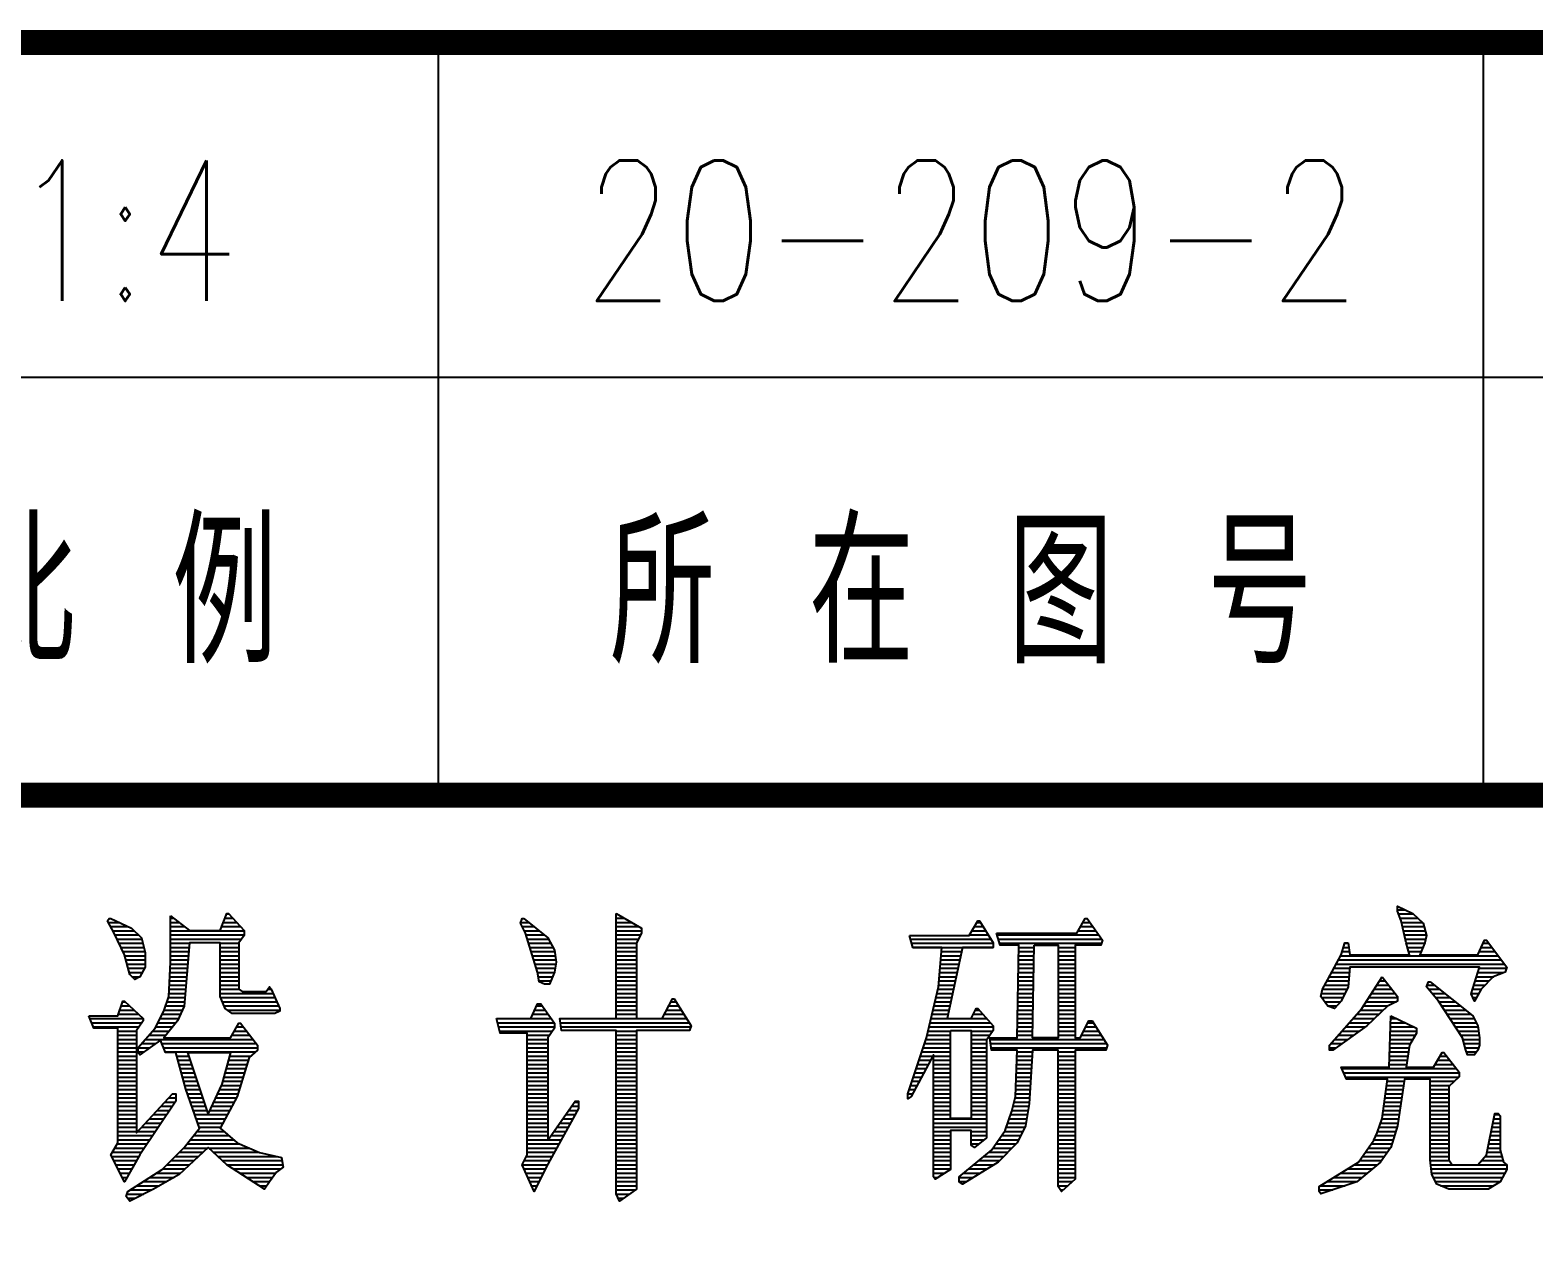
# Model space of a CAD drawing. Extents: x 2423 to 4272, y 1058 to 1658.
# Drawn here: x 4206.82 to 4242.81, y 1118.04 to 1147.27 of the extents above; entities that cross this region are included whole.
import ezdxf
from ezdxf.enums import TextEntityAlignment as Align

# ---------------------------------------------------------------- set-up
doc = ezdxf.new("R2010")
doc.units = 0
doc.header["$LTSCALE"] = 9
doc.header["$MEASUREMENT"] = 0
doc.layers.get('0').update_dxf_attribs({"linetype": 'CONTINUOUS'})
doc.layers.add('1', color=2, linetype='CONTINUOUS')
doc.layers.add('2', color=1, linetype='CONTINUOUS')
doc.styles.add('HZ', font='txt', dxfattribs={"width": 0.75, "bigfont": 'hztxt'})

# ---------------------------------------------------------------- blocks, each defined once
blk = doc.blocks.new('*X2')
at = {"color": 0}
for p, q in [((42056.3, -970), (42063.1, -970)), ((42186.6, -970), (42205.1, -970)), ((42190.6, -960), (42196.1, -960)), ((43122, -960), (43124, -960)), ((43122, -970), (43141.5, -970)), ((44992.2, -950), (45010.3, -950)), ((44994.6, -960), (45030.1, -960)), ((44998.1, -970), (45040.6, -970)), ((41907.2, -980), (41933.2, -980)), ((41912.8, -990), (41954.2, -990)), ((41918.4, -1000), (41968.8, -1000)), ((42056.3, -980), (42075.9, -980)), ((42056.3, -990), (42088.7, -990)), ((42056.3, -1000), (42231.9, -1000)), ((42178.6, -990), (42223.1, -990)), ((42182.6, -980), (42214.1, -980)), ((42894.1, -980), (42913.1, -980)), ((42897.5, -990), (42925.4, -990)), ((42902.7, -1000), (42937.6, -1000)), ((43122, -980), (43159, -980)), ((43122, -990), (43176.5, -990)), ((43122, -1000), (43183.3, -1000)), ((43973.9, -1000), (44006.5, -1000)), ((43979.8, -990), (44000.3, -990)), ((43985.6, -980), (43994, -980)), ((44227.8, -1000), (44269.7, -1000)), ((44233.6, -990), (44262.7, -990)), ((44239.4, -980), (44255.7, -980)), ((45001.2, -980), (45051.1, -980)), ((45003.5, -990), (45055.6, -990)), ((45005.9, -1000), (45058.4, -1000)), ((41923.6, -1010), (41979.3, -1010)), ((41928.3, -1020), (41987.5, -1020)), ((41932.9, -1030), (41989.9, -1030)), ((41937.6, -1040), (41992.2, -1040)), ((42056.3, -1010), (42231.9, -1010)), ((42056.3, -1020), (42225.8, -1020)), ((42056.3, -1030), (42101.1, -1030)), ((42056.3, -1040), (42100.3, -1040)), ((42174.7, -1030), (42219.6, -1030)), ((42174.7, -1040), (42219.6, -1040)), ((42907, -1010), (42949.9, -1010)), ((42910, -1020), (42960.3, -1020)), ((42913.1, -1030), (42965.9, -1030)), ((42916.2, -1040), (42971.5, -1040)), ((43122, -1010), (43180.9, -1010)), ((43122, -1020), (43175.7, -1020)), ((43122, -1030), (43171, -1030)), ((43122, -1040), (43171, -1040)), ((43826.8, -1020), (44018.9, -1020)), ((43829.6, -1030), (44024.5, -1030)), ((43832.4, -1040), (44024.5, -1040)), ((43968.1, -1010), (44012.7, -1010)), ((44033.9, -1010), (44276.7, -1010)), ((44036.7, -1020), (44283.7, -1020)), ((44039.5, -1030), (44283.4, -1030)), ((44085.6, -1040), (44122.4, -1040)), ((44179.6, -1040), (44220.5, -1040)), ((44862.5, -1040), (44875.3, -1040)), ((44865.3, -1030), (44873.9, -1030)), ((45008.2, -1010), (45061.2, -1010)), ((45010.5, -1020), (45059.6, -1020)), ((45012.9, -1030), (45057.1, -1030)), ((45015.7, -1040), (45052.9, -1040)), ((45192.5, -1040), (45217.5, -1040)), ((45197.2, -1030), (45209.8, -1030)), ((41942.3, -1050), (41994.5, -1050)), ((41946.6, -1060), (41995, -1060)), ((41949.2, -1070), (41995, -1070)), ((42056.3, -1050), (42099.5, -1050)), ((42056.3, -1060), (42098.7, -1060)), ((42056.3, -1070), (42097.9, -1070)), ((42174.7, -1050), (42219.6, -1050)), ((42174.7, -1060), (42219.6, -1060)), ((42174.7, -1070), (42219.6, -1070)), ((42919.2, -1050), (42975.5, -1050)), ((42922.3, -1060), (42976.9, -1060)), ((42925.4, -1070), (42978.3, -1070)), ((43122, -1050), (43171, -1050)), ((43122, -1060), (43171, -1060)), ((43122, -1070), (43171, -1070)), ((43899.4, -1070), (43944.6, -1070)), ((43900.3, -1060), (43946.7, -1060)), ((43901.1, -1050), (43948.9, -1050)), ((44085.1, -1070), (44121.8, -1070)), ((44085.2, -1060), (44122, -1060)), ((44085.4, -1050), (44122.2, -1050)), ((44179.6, -1050), (44220.5, -1050)), ((44179.6, -1060), (44220.5, -1060)), ((44179.6, -1070), (44220.5, -1070)), ((44850.8, -1070), (45240.4, -1070)), ((44856.4, -1060), (45232.8, -1060)), ((44859.7, -1050), (44876.7, -1050)), ((45018.5, -1050), (45048.7, -1050)), ((45187.9, -1050), (45225.1, -1050)), ((41951.8, -1080), (41995, -1080)), ((41954.4, -1090), (41993.6, -1090)), ((41957.1, -1100), (41988.3, -1100)), ((41963.8, -1110), (41983.1, -1110)), ((42054.6, -1110), (42094.7, -1110)), ((42055.1, -1100), (42095.5, -1100)), ((42055.6, -1090), (42096.3, -1090)), ((42056.1, -1080), (42097.1, -1080)), ((42174.7, -1080), (42219.6, -1080)), ((42174.7, -1090), (42219.6, -1090)), ((42174.7, -1100), (42219.6, -1100)), ((42174.7, -1110), (42219.6, -1110)), ((42928.4, -1080), (42978.3, -1080)), ((42931.5, -1090), (42976.6, -1090)), ((42934.4, -1100), (42974.6, -1100)), ((42936.2, -1110), (42970.4, -1110)), ((43122, -1080), (43171, -1080)), ((43122, -1090), (43171, -1090)), ((43122, -1100), (43171, -1100)), ((43122, -1110), (43171, -1110)), ((43895.9, -1110), (43935.9, -1110)), ((43896.8, -1100), (43938, -1100)), ((43897.6, -1090), (43940.2, -1090)), ((43898.5, -1080), (43942.4, -1080)), ((44084.3, -1110), (44121.1, -1110)), ((44084.5, -1100), (44121.3, -1100)), ((44084.7, -1090), (44121.4, -1090)), ((44084.9, -1080), (44121.6, -1080)), ((44179.6, -1080), (44220.5, -1080)), ((44179.6, -1090), (44220.5, -1090)), ((44179.6, -1100), (44220.5, -1100)), ((44179.6, -1110), (44220.5, -1110)), ((44828.4, -1110), (44875.9, -1110)), ((44834, -1100), (44876.8, -1100)), ((44839.6, -1090), (44877.6, -1090)), ((44845.2, -1080), (45248, -1080)), ((45181, -1110), (45222.2, -1110)), ((45184.1, -1100), (45246.7, -1100)), ((45187.3, -1090), (45252.6, -1090)), ((42052.6, -1150), (42091.4, -1150)), ((42053.1, -1140), (42092.2, -1140)), ((42053.6, -1130), (42093, -1130)), ((42054.1, -1120), (42093.8, -1120)), ((42174.7, -1120), (42219.6, -1120)), ((42174.7, -1130), (42219.6, -1130)), ((42174.7, -1140), (42220, -1140)), ((42174.7, -1150), (42301.7, -1150)), ((42288.8, -1140), (42297.3, -1140)), ((42937.9, -1120), (42966.2, -1120)), ((43122, -1120), (43171, -1120)), ((43122, -1130), (43171, -1130)), ((43122, -1140), (43171, -1140)), ((43122, -1150), (43171, -1150)), ((43890, -1150), (43927.2, -1150)), ((43892.4, -1140), (43929.3, -1140)), ((43894.1, -1130), (43931.5, -1130)), ((43895, -1120), (43933.7, -1120)), ((44083.6, -1150), (44120.3, -1150)), ((44083.8, -1140), (44120.5, -1140)), ((44083.9, -1130), (44120.7, -1130)), ((44084.1, -1120), (44120.9, -1120)), ((44179.6, -1120), (44220.5, -1120)), ((44179.6, -1130), (44220.5, -1130)), ((44179.6, -1140), (44220.5, -1140)), ((44179.6, -1150), (44220.5, -1150)), ((44810.1, -1150), (44866.3, -1150)), ((44812.5, -1140), (44870.9, -1140)), ((44817.6, -1130), (44874.1, -1130)), ((44822.9, -1120), (44875, -1120)), ((44930, -1150), (44986.5, -1150)), ((44936.4, -1140), (44978.7, -1140)), ((44942.9, -1130), (44970.8, -1130)), ((44949.3, -1120), (44962.9, -1120)), ((45063, -1130), (45079.5, -1130)), ((45066.6, -1140), (45092, -1140)), ((45074.8, -1150), (45104.5, -1150)), ((45168.2, -1150), (45186.5, -1150)), ((45171.4, -1140), (45192.1, -1140)), ((45174.6, -1130), (45201.8, -1130)), ((45177.8, -1120), (45211.6, -1120)), ((41938.1, -1180), (41958.3, -1180)), ((41941.6, -1170), (41947.3, -1170)), ((42044.2, -1180), (42089, -1180)), ((42047.7, -1170), (42089.8, -1170)), ((42051.2, -1160), (42090.6, -1160)), ((42175.9, -1160), (42306.1, -1160)), ((42180.1, -1170), (42310.5, -1170)), ((42184.3, -1180), (42314.8, -1180)), ((42931.7, -1180), (42946.1, -1180)), ((43122, -1160), (43171, -1160)), ((43122, -1170), (43171, -1170)), ((43122, -1180), (43171, -1180)), ((43247.9, -1180), (43271.7, -1180)), ((43253.1, -1170), (43265.3, -1170)), ((43883, -1180), (43920.7, -1180)), ((43885.4, -1170), (43922.8, -1170)), ((43887.7, -1160), (43925, -1160)), ((44083, -1180), (44119.8, -1180)), ((44083.2, -1170), (44120, -1170)), ((44083.4, -1160), (44120.1, -1160)), ((44179.6, -1160), (44220.5, -1160)), ((44179.6, -1170), (44220.5, -1170)), ((44179.6, -1180), (44220.5, -1180)), ((44810.4, -1160), (44861.6, -1160)), ((44817.4, -1170), (44856.4, -1170)), ((44824.4, -1180), (44847.1, -1180)), ((44910.6, -1180), (44968.8, -1180)), ((44917, -1170), (44989.8, -1170)), ((44923.5, -1160), (44992.2, -1160)), ((45083, -1160), (45117, -1160)), ((45090.9, -1170), (45129.5, -1170)), ((45097.5, -1180), (45142, -1180)), ((45171.8, -1160), (45180.9, -1160)), ((41862.9, -1210), (41991, -1210)), ((41867.1, -1220), (41987.8, -1220)), ((41931.1, -1200), (41980.3, -1200)), ((41934.6, -1190), (41969.3, -1190)), ((42026.1, -1220), (42069.1, -1220)), ((42031.1, -1210), (42075.2, -1210)), ((42036.1, -1200), (42079.9, -1200)), ((42040.7, -1190), (42084.5, -1190)), ((42192, -1190), (42317.6, -1190)), ((42836.3, -1210), (42967.1, -1210)), ((42838.6, -1220), (42974.1, -1220)), ((42922.4, -1200), (42960.1, -1200)), ((42927.1, -1190), (42953.1, -1190)), ((42987.3, -1210), (43290.8, -1210)), ((42988.7, -1220), (43297.1, -1220)), ((43122, -1190), (43171, -1190)), ((43122, -1200), (43171, -1200)), ((43237.4, -1200), (43284.4, -1200)), ((43242.6, -1190), (43278, -1190)), ((43873.7, -1220), (44018, -1220)), ((43876, -1210), (44009, -1210)), ((43878.4, -1200), (43916.3, -1200)), ((43880.7, -1190), (43918.5, -1190)), ((43976.5, -1200), (44000, -1200)), ((43981.7, -1190), (43991, -1190)), ((44082.3, -1220), (44119, -1220)), ((44082.5, -1210), (44119.2, -1210)), ((44082.7, -1200), (44119.4, -1200)), ((44082.8, -1190), (44119.6, -1190)), ((44179.6, -1190), (44220.5, -1190)), ((44179.6, -1200), (44220.5, -1200)), ((44179.6, -1210), (44220.5, -1210)), ((44179.6, -1220), (44220.5, -1220)), ((44250.9, -1220), (44264.1, -1220)), ((44876.6, -1220), (44926.3, -1220)), ((44885.5, -1210), (44936.8, -1210)), ((44894.4, -1200), (44947.3, -1200)), ((44903.2, -1190), (44957.8, -1190)), ((44975.3, -1220), (45009.7, -1220)), ((44975.7, -1210), (44988.7, -1210)), ((45104, -1190), (45154.5, -1190)), ((45110.5, -1200), (45167, -1200)), ((45117.1, -1210), (45175.1, -1210)), ((45123.6, -1220), (45180.3, -1220)), ((41871.3, -1230), (41980.8, -1230)), ((41929.7, -1240), (41974.6, -1240)), ((41929.7, -1250), (41974.6, -1250)), ((42004.7, -1250), (42045.1, -1250)), ((42013.5, -1240), (42053.1, -1240)), ((42021.1, -1230), (42061.1, -1230)), ((42202.9, -1250), (42246, -1250)), ((42208.8, -1240), (42238.2, -1240)), ((42214.6, -1230), (42230.4, -1230)), ((42840.9, -1230), (42975, -1230)), ((42843.3, -1240), (42970.2, -1240)), ((42909.7, -1250), (42963.2, -1250)), ((42990.1, -1230), (43300.7, -1230)), ((43122, -1240), (43171, -1240)), ((43122, -1250), (43171, -1250)), ((43866.7, -1250), (43922.4, -1250)), ((43869, -1240), (43922.4, -1240)), ((43871.4, -1230), (44024.5, -1230)), ((43971.4, -1240), (44023.7, -1240)), ((43971.4, -1250), (44016.7, -1250)), ((44081.7, -1250), (44118.5, -1250)), ((44081.9, -1240), (44118.7, -1240)), ((44082.1, -1230), (44118.9, -1230)), ((44179.6, -1230), (44220.5, -1230)), ((44179.6, -1240), (44220.5, -1240)), ((44179.6, -1250), (44220.5, -1250)), ((44235.9, -1250), (44283, -1250)), ((44240.9, -1240), (44276.7, -1240)), ((44245.9, -1230), (44270.4, -1230)), ((44850, -1250), (44886.8, -1250)), ((44858.9, -1240), (44900.8, -1240)), ((44867.8, -1230), (44914.8, -1230)), ((44974.3, -1250), (45034.2, -1250)), ((44974.7, -1240), (45037.1, -1240)), ((44975, -1230), (45030.7, -1230)), ((45130.1, -1230), (45184.5, -1230)), ((45136.7, -1240), (45185.9, -1240)), ((45143.2, -1250), (45187.3, -1250)), ((41929.7, -1260), (41974.6, -1260)), ((41929.7, -1270), (41974.6, -1270)), ((41929.7, -1280), (41974.6, -1280)), ((41929.7, -1290), (41974.6, -1290)), ((41978.7, -1280), (42006.9, -1280)), ((41978.7, -1290), (41992.9, -1290)), ((41987.2, -1270), (42020.9, -1270)), ((41996, -1260), (42253.7, -1260)), ((42035.1, -1270), (42261.5, -1270)), ((42039.3, -1280), (42264.5, -1280)), ((42043.5, -1290), (42259.3, -1290)), ((42909.7, -1260), (42958.7, -1260)), ((42909.7, -1270), (42958.7, -1270)), ((42909.7, -1280), (42958.7, -1280)), ((42909.7, -1290), (42958.7, -1290)), ((43122, -1260), (43171, -1260)), ((43122, -1270), (43171, -1270)), ((43122, -1280), (43171, -1280)), ((43122, -1290), (43171, -1290)), ((43853.9, -1290), (43922.4, -1290)), ((43857.3, -1280), (43922.4, -1280)), ((43860.6, -1270), (43922.4, -1270)), ((43864, -1260), (43922.4, -1260)), ((43971.4, -1260), (44009.7, -1260)), ((43971.4, -1270), (44008.1, -1270)), ((43971.4, -1280), (44008.1, -1280)), ((43971.4, -1290), (44008.1, -1290)), ((44016.8, -1260), (44289.3, -1260)), ((44018.2, -1270), (44295.6, -1270)), ((44019.6, -1280), (44295.9, -1280)), ((44081.5, -1290), (44118.1, -1290)), ((44179.6, -1290), (44220.5, -1290)), ((44828.9, -1280), (44844.8, -1280)), ((44832.3, -1270), (44858.8, -1270)), ((44841.2, -1260), (44872.8, -1260)), ((44973, -1290), (45018.3, -1290)), ((44973.3, -1280), (45019.8, -1280)), ((44973.7, -1270), (45023, -1270)), ((44974, -1260), (45028.6, -1260)), ((45148.4, -1260), (45188.2, -1260)), ((45151.2, -1270), (45188.2, -1270)), ((45154, -1280), (45186.1, -1280)), ((45157.1, -1290), (45181, -1290)), ((41929.7, -1300), (41974.6, -1300)), ((41929.7, -1310), (41974.6, -1310)), ((41929.7, -1320), (41974.6, -1320)), ((41929.7, -1330), (41974.6, -1330)), ((42071, -1300), (42100, -1300)), ((42073.8, -1310), (42103.4, -1310)), ((42076.6, -1320), (42106.7, -1320)), ((42079.4, -1330), (42110.1, -1330)), ((42188.8, -1330), (42235.9, -1330)), ((42191.5, -1320), (42238.9, -1320)), ((42194.2, -1310), (42242, -1310)), ((42196.9, -1300), (42247.7, -1300)), ((42909.7, -1300), (42958.7, -1300)), ((42909.7, -1310), (42958.7, -1310)), ((42909.7, -1320), (42958.7, -1320)), ((42909.7, -1330), (42958.7, -1330)), ((43122, -1300), (43171, -1300)), ((43122, -1310), (43171, -1310)), ((43122, -1320), (43171, -1320)), ((43122, -1330), (43171, -1330)), ((43840.6, -1330), (43864, -1330)), ((43843.9, -1320), (43869.3, -1320)), ((43847.3, -1310), (43874.7, -1310)), ((43850.6, -1300), (43880, -1300)), ((43881.5, -1300), (43922.4, -1300)), ((43881.5, -1310), (43922.4, -1310)), ((43881.5, -1320), (43922.4, -1320)), ((43881.5, -1330), (43922.4, -1330)), ((43971.4, -1300), (44008.1, -1300)), ((43971.4, -1310), (44008.1, -1310)), ((43971.4, -1320), (44008.1, -1320)), ((43971.4, -1330), (44008.1, -1330)), ((44080, -1330), (44115.5, -1330)), ((44080.4, -1320), (44116.2, -1320)), ((44080.7, -1310), (44116.8, -1310)), ((44081.1, -1300), (44117.5, -1300)), ((44179.6, -1300), (44220.5, -1300)), ((44179.6, -1310), (44220.5, -1310)), ((44179.6, -1320), (44220.5, -1320)), ((44179.6, -1330), (44220.5, -1330)), ((44859, -1330), (45132.9, -1330)), ((44972, -1320), (45013.6, -1320)), ((44972.3, -1310), (45015.2, -1310)), ((44972.7, -1300), (45016.7, -1300)), ((45081.7, -1320), (45125, -1320)), ((45087.5, -1310), (45117.1, -1310)), ((45093.3, -1300), (45109.2, -1300)), ((41929.7, -1340), (41974.6, -1340)), ((41929.7, -1350), (41974.6, -1350)), ((41929.7, -1360), (41974.6, -1360)), ((42082.2, -1340), (42113.5, -1340)), ((42085, -1350), (42116.8, -1350)), ((42087.8, -1360), (42120.2, -1360)), ((42180.7, -1360), (42226.7, -1360)), ((42183.4, -1350), (42229.7, -1350)), ((42186.1, -1340), (42232.8, -1340)), ((42909.7, -1340), (42958.7, -1340)), ((42909.7, -1350), (42958.7, -1350)), ((42909.7, -1360), (42958.7, -1360)), ((43122, -1340), (43171, -1340)), ((43122, -1350), (43171, -1350)), ((43122, -1360), (43171, -1360)), ((43830.5, -1360), (43847.9, -1360)), ((43833.9, -1350), (43853.3, -1350)), ((43837.2, -1340), (43858.6, -1340)), ((43881.5, -1340), (43922.4, -1340)), ((43881.5, -1350), (43922.4, -1350)), ((43881.5, -1360), (43922.4, -1360)), ((43971.4, -1340), (44008.1, -1340)), ((43971.4, -1350), (44008.1, -1350)), ((43971.4, -1360), (44008.1, -1360)), ((44078.9, -1360), (44113.6, -1360)), ((44079.2, -1350), (44114.3, -1350)), ((44079.6, -1340), (44114.9, -1340)), ((44179.6, -1340), (44220.5, -1340)), ((44179.6, -1350), (44220.5, -1350)), ((44179.6, -1360), (44220.5, -1360)), ((44863.2, -1340), (45139.2, -1340)), ((44867.4, -1350), (45138.9, -1350)), ((44967.1, -1360), (45007.9, -1360)), ((45069.8, -1360), (45128.4, -1360)), ((41929.7, -1370), (41974.6, -1370)), ((41929.7, -1380), (41974.6, -1380)), ((41929.7, -1390), (41974.6, -1390)), ((41929.7, -1400), (41974.6, -1400)), ((42051.7, -1400), (42068.5, -1400)), ((42090.6, -1370), (42123.5, -1370)), ((42093.4, -1380), (42126.9, -1380)), ((42096.9, -1390), (42130.3, -1390)), ((42100.4, -1400), (42133.6, -1400)), ((42163.5, -1400), (42213.6, -1400)), ((42168.2, -1390), (42217.5, -1390)), ((42172.8, -1380), (42220.6, -1380)), ((42177.5, -1370), (42223.6, -1370)), ((42909.7, -1370), (42958.7, -1370)), ((42909.7, -1380), (42958.7, -1380)), ((42909.7, -1390), (42958.7, -1390)), ((42909.7, -1400), (42958.7, -1400)), ((43122, -1370), (43171, -1370)), ((43122, -1380), (43171, -1380)), ((43122, -1390), (43171, -1390)), ((43122, -1400), (43171, -1400)), ((43820.3, -1400), (43823.4, -1400)), ((43820.5, -1390), (43831.9, -1390)), ((43823.8, -1380), (43837.2, -1380)), ((43827.2, -1370), (43842.6, -1370)), ((43881.5, -1370), (43922.4, -1370)), ((43881.5, -1380), (43922.4, -1380)), ((43881.5, -1390), (43922.4, -1390)), ((43881.5, -1400), (43922.4, -1400)), ((43971.4, -1370), (44008.1, -1370)), ((43971.4, -1380), (44008.1, -1380)), ((43971.4, -1390), (44008.1, -1390)), ((43971.4, -1400), (44008.1, -1400)), ((44076.7, -1400), (44111.1, -1400)), ((44077.8, -1390), (44111.7, -1390)), ((44078.1, -1380), (44112.4, -1380)), ((44078.5, -1370), (44113, -1370)), ((44179.6, -1370), (44220.5, -1370)), ((44179.6, -1380), (44220.5, -1380)), ((44179.6, -1390), (44220.5, -1390)), ((44179.6, -1400), (44220.5, -1400)), ((44961.9, -1400), (45002, -1400)), ((44963.2, -1390), (45003.5, -1390)), ((44964.5, -1380), (45004.9, -1380)), ((44965.8, -1370), (45006.4, -1370)), ((45069.8, -1370), (45117.9, -1370)), ((45069.8, -1380), (45114.7, -1380)), ((45069.8, -1390), (45114.7, -1390)), ((45069.8, -1400), (45114.7, -1400)), ((41929.7, -1410), (41974.6, -1410)), ((41929.7, -1420), (41974.6, -1420)), ((41929.7, -1430), (41974.6, -1430)), ((42024.1, -1430), (42053.9, -1430)), ((42033.3, -1420), (42060.5, -1420)), ((42042.5, -1410), (42067.2, -1410)), ((42103.9, -1410), (42137, -1410)), ((42107.4, -1420), (42140.3, -1420)), ((42110.9, -1430), (42143.7, -1430)), ((42149.5, -1430), (42197.4, -1430)), ((42154.2, -1420), (42202.8, -1420)), ((42158.8, -1410), (42208.2, -1410)), ((42909.7, -1410), (42958.7, -1410)), ((42909.7, -1420), (42958.7, -1420)), ((42909.7, -1430), (42958.7, -1430)), ((43008.7, -1430), (43029.7, -1430)), ((43015.7, -1420), (43032.2, -1420)), ((43022.7, -1410), (43032.2, -1410)), ((43122, -1410), (43171, -1410)), ((43122, -1420), (43171, -1420)), ((43122, -1430), (43171, -1430)), ((43881.5, -1410), (43922.4, -1410)), ((43881.5, -1420), (43922.4, -1420)), ((43881.5, -1430), (43922.4, -1430)), ((43971.4, -1410), (44008.1, -1410)), ((43971.4, -1420), (44008.1, -1420)), ((43971.4, -1430), (44008.1, -1430)), ((44069.7, -1430), (44107.7, -1430)), ((44072, -1420), (44109.3, -1420)), ((44074.4, -1410), (44110.5, -1410)), ((44179.6, -1410), (44220.5, -1410)), ((44179.6, -1420), (44220.5, -1420)), ((44179.6, -1430), (44220.5, -1430)), ((44957.9, -1430), (44997.6, -1430)), ((44959.2, -1420), (44999, -1420)), ((44960.6, -1410), (45000.5, -1410)), ((45069.8, -1410), (45114.7, -1410)), ((45069.8, -1420), (45114.7, -1420)), ((45069.8, -1430), (45114.7, -1430)), ((41929.7, -1440), (41974.6, -1440)), ((41929.7, -1450), (41974.6, -1450)), ((41929.7, -1460), (41974.6, -1460)), ((41929.7, -1470), (41974.6, -1470)), ((41987.4, -1470), (42027.1, -1470)), ((41996.6, -1460), (42033.8, -1460)), ((42005.7, -1450), (42040.5, -1450)), ((42014.9, -1440), (42047.2, -1440)), ((42114.4, -1440), (42192, -1440)), ((42117.9, -1450), (42186.7, -1450)), ((42121.4, -1460), (42181.3, -1460)), ((42124.9, -1470), (42175.9, -1470)), ((42909.7, -1440), (42958.7, -1440)), ((42909.7, -1450), (42958.7, -1450)), ((42909.7, -1460), (42958.7, -1460)), ((42909.7, -1470), (42958.7, -1470)), ((42980.7, -1470), (43007.6, -1470)), ((42987.7, -1460), (43013.1, -1460)), ((42994.7, -1450), (43018.7, -1450)), ((43001.7, -1440), (43024.2, -1440)), ((43122, -1440), (43171, -1440)), ((43122, -1450), (43171, -1450)), ((43122, -1460), (43171, -1460)), ((43122, -1470), (43171, -1470)), ((43881.5, -1440), (43922.4, -1440)), ((43881.5, -1450), (44008.1, -1450)), ((43881.5, -1460), (44008.1, -1460)), ((43881.5, -1470), (44008.1, -1470)), ((43971.4, -1440), (44008.1, -1440)), ((44055.9, -1470), (44100.2, -1470)), ((44059.4, -1460), (44103, -1460)), ((44062.9, -1450), (44104.6, -1450)), ((44066.4, -1440), (44106.1, -1440)), ((44179.6, -1440), (44220.5, -1440)), ((44179.6, -1450), (44220.5, -1450)), ((44179.6, -1460), (44220.5, -1460)), ((44179.6, -1470), (44220.5, -1470)), ((44948.1, -1470), (44991.1, -1470)), ((44951.6, -1460), (44993.1, -1460)), ((44955.1, -1450), (44994.6, -1450)), ((44956.6, -1440), (44996.1, -1440)), ((45069.8, -1440), (45114.7, -1440)), ((45069.8, -1450), (45114.7, -1450)), ((45069.8, -1460), (45114.7, -1460)), ((45069.8, -1470), (45114.7, -1470)), ((45218.2, -1470), (45237.2, -1470)), ((45220.3, -1460), (45237.2, -1460)), ((45222.3, -1450), (45237.2, -1450)), ((45224.4, -1440), (45235.1, -1440)), ((41928.1, -1510), (42000.4, -1510)), ((41929.7, -1480), (41974.6, -1480)), ((41929.7, -1490), (42013.8, -1490)), ((41929.7, -1500), (42007.1, -1500)), ((41978.2, -1480), (42020.5, -1480)), ((42095.9, -1510), (42221.9, -1510)), ((42103.8, -1500), (42207.1, -1500)), ((42111.7, -1490), (42195.5, -1490)), ((42119.6, -1480), (42183.8, -1480)), ((42909.7, -1480), (42958.7, -1480)), ((42909.7, -1490), (42958.7, -1490)), ((42909.7, -1500), (42958.7, -1500)), ((42909.7, -1510), (42985.4, -1510)), ((42959.7, -1500), (42990.9, -1500)), ((42966.7, -1490), (42996.5, -1490)), ((42973.7, -1480), (43002, -1480)), ((43122, -1480), (43171, -1480)), ((43122, -1490), (43171, -1490)), ((43122, -1500), (43171, -1500)), ((43122, -1510), (43171, -1510)), ((43881.5, -1480), (43922.4, -1480)), ((43881.5, -1490), (43922.4, -1490)), ((43881.5, -1500), (43922.4, -1500)), ((43881.5, -1510), (43922.4, -1510)), ((43971.4, -1480), (44008.1, -1480)), ((43971.4, -1490), (44008.1, -1490)), ((43971.4, -1500), (44002.7, -1500)), ((43971.4, -1510), (43990.4, -1510)), ((44030.7, -1510), (44078.9, -1510)), ((44037.7, -1500), (44085.2, -1500)), ((44044.7, -1490), (44090.2, -1490)), ((44051.7, -1480), (44095.2, -1480)), ((44179.6, -1480), (44220.5, -1480)), ((44179.6, -1490), (44220.5, -1490)), ((44179.6, -1500), (44220.5, -1500)), ((44179.6, -1510), (44220.5, -1510)), ((44929, -1510), (44978.6, -1510)), ((44935.7, -1500), (44981.7, -1500)), ((44940.3, -1490), (44984.9, -1490)), ((44944.6, -1480), (44988, -1480)), ((45069.8, -1480), (45114.7, -1480)), ((45069.8, -1490), (45114.7, -1490)), ((45069.8, -1500), (45114.7, -1500)), ((45069.8, -1510), (45114.7, -1510)), ((45210, -1510), (45237.2, -1510)), ((45212, -1500), (45237.2, -1500)), ((45214.1, -1490), (45237.2, -1490)), ((45216.1, -1480), (45237.2, -1480)), ((41915.2, -1540), (41980.7, -1540)), ((41916.9, -1530), (41987, -1530)), ((41922.5, -1520), (41993.7, -1520)), ((42067.6, -1540), (42123.3, -1540)), ((42077.7, -1530), (42134.1, -1530)), ((42087.8, -1520), (42144.9, -1520)), ((42147.4, -1520), (42244.6, -1520)), ((42158.4, -1530), (42267.4, -1530)), ((42169.4, -1540), (42311.6, -1540)), ((42907.8, -1540), (42968.8, -1540)), ((42909.7, -1520), (42979.9, -1520)), ((42909.7, -1530), (42974.3, -1530)), ((43122, -1520), (43171, -1520)), ((43122, -1530), (43171, -1530)), ((43122, -1540), (43171, -1540)), ((43881.5, -1520), (43922.4, -1520)), ((43881.5, -1530), (43922.4, -1530)), ((43881.5, -1540), (43922.4, -1540)), ((44001.9, -1540), (44050.1, -1540)), ((44014, -1530), (44059.7, -1530)), ((44023.7, -1520), (44069.3, -1520)), ((44179.6, -1520), (44220.5, -1520)), ((44179.6, -1530), (44220.5, -1530)), ((44179.6, -1540), (44220.5, -1540)), ((44908, -1540), (44961.1, -1540)), ((44915, -1530), (44968.1, -1530)), ((44922, -1520), (44975.1, -1520)), ((45069.8, -1520), (45114.7, -1520)), ((45069.8, -1530), (45114.7, -1530)), ((45069.8, -1540), (45114.7, -1540)), ((45201.4, -1540), (45241.5, -1540)), ((45205.8, -1530), (45238.7, -1530)), ((45207.9, -1520), (45237.2, -1520)), ((41920.3, -1550), (41975, -1550)), ((41925.4, -1560), (41969.3, -1560)), ((41930.5, -1570), (41963.5, -1570)), ((41935.6, -1580), (41957.8, -1580)), ((42022.5, -1580), (42080, -1580)), ((42037.3, -1570), (42090.8, -1570)), ((42047.4, -1560), (42101.6, -1560)), ((42057.5, -1550), (42112.5, -1550)), ((42180.4, -1550), (42323.1, -1550)), ((42191.5, -1560), (42324.8, -1560)), ((42206.9, -1570), (42319.5, -1570)), ((42222.3, -1580), (42307.5, -1580)), ((42897.6, -1560), (42957.7, -1560)), ((42902, -1570), (42952.4, -1570)), ((42902.6, -1550), (42963.2, -1550)), ((42906.5, -1580), (42947.5, -1580)), ((43122, -1550), (43171, -1550)), ((43122, -1560), (43171, -1560)), ((43122, -1570), (43171, -1570)), ((43122, -1580), (43171, -1580)), ((43881.5, -1550), (43922.4, -1550)), ((43881.5, -1560), (43922.4, -1560)), ((43881.5, -1570), (43922.4, -1570)), ((43881.5, -1580), (43908.8, -1580)), ((43953.5, -1580), (43994, -1580)), ((43965.6, -1570), (44010.4, -1570)), ((43977.7, -1560), (44026.7, -1560)), ((43989.8, -1550), (44040.4, -1550)), ((44179.6, -1550), (44220.5, -1550)), ((44179.6, -1560), (44220.5, -1560)), ((44179.6, -1570), (44220.5, -1570)), ((44179.6, -1580), (44220.5, -1580)), ((44856.2, -1580), (44919.4, -1580)), ((44872.3, -1570), (44931.6, -1570)), ((44888.4, -1560), (44943.9, -1560)), ((44901, -1550), (44954.1, -1550)), ((45070, -1550), (45116.1, -1550)), ((45071.2, -1560), (45253.5, -1560)), ((45072.3, -1570), (45253.5, -1570)), ((45073.5, -1580), (45248.7, -1580)), ((45192.6, -1550), (45244.3, -1550)), ((41940.7, -1590), (41952.1, -1590)), ((41945.8, -1600), (41946.3, -1600)), ((41975.8, -1610), (42029.5, -1610)), ((41991.3, -1600), (42047, -1600)), ((42006.9, -1590), (42064.5, -1590)), ((42237.7, -1590), (42300.5, -1590)), ((42253.1, -1600), (42293.5, -1600)), ((42268.5, -1610), (42286.5, -1610)), ((42910.9, -1590), (42942.6, -1590)), ((42915.4, -1600), (42937.7, -1600)), ((42919.9, -1610), (42932.8, -1610)), ((43122, -1590), (43171, -1590)), ((43122, -1600), (43171, -1600)), ((43122, -1610), (43171, -1610)), ((43882.3, -1590), (43893, -1590)), ((43942.8, -1590), (43977.7, -1590)), ((43942.8, -1600), (43961.4, -1600)), ((44179.6, -1590), (44220.5, -1590)), ((44179.6, -1600), (44214.5, -1600)), ((44179.6, -1610), (44203.3, -1610)), ((44807.9, -1610), (44866.4, -1610)), ((44824, -1600), (44894.9, -1600)), ((44840.1, -1590), (44907.1, -1590)), ((45077.5, -1590), (45243.1, -1590)), ((45082.8, -1600), (45237.5, -1600)), ((45095, -1610), (45221.8, -1610)), ((41952.1, -1630), (41992, -1630)), ((41953.2, -1640), (41972.4, -1640)), ((41960.2, -1620), (42011.6, -1620)), ((42924.3, -1620), (42927.9, -1620)), ((43122, -1620), (43168.3, -1620)), ((43122.2, -1630), (43154.3, -1630)), ((43126.8, -1640), (43140.3, -1640)), ((44185.1, -1620), (44192.1, -1620)), ((44804.4, -1620), (44837, -1620))]:
    blk.add_line(p, q, dxfattribs=at)

msp = doc.modelspace()

# ---------------------------------------------------------------- linework, layer by layer
at = {"layer": '1'}
for p, q in [((4216.601, 1128.972), (4216.601, 1146.972)), ((4241.601, 1128.972), (4241.601, 1146.972)), ((4086.601, 1138.972), (4266.601, 1138.972))]:
    msp.add_line(p, q, dxfattribs=at)
at = {"layer": '1', "color": 2}
for points in [[(4238.363, 1125.439), (4238.404, 1125.148), (4238.404, 1125.148), (4239.833, 1125.148), (4239.833, 1125.148), (4239.751, 1125.439), (4239.751, 1125.439), (4239.629, 1125.964), (4239.629, 1125.964), (4239.547, 1126.198), (4239.547, 1126.198), (4239.547, 1126.314), (4239.547, 1126.314), (4239.914, 1126.139), (4239.914, 1126.139), (4240.159, 1125.906), (4240.159, 1125.906), (4240.241, 1125.614), (4240.241, 1125.614), (4240.2, 1125.439), (4240.2, 1125.439), (4240.078, 1125.148), (4240.078, 1125.148), (4241.466, 1125.148), (4241.466, 1125.148), (4241.629, 1125.498), (4241.629, 1125.498), (4241.67, 1125.498), (4241.67, 1125.498), (4242.16, 1124.856), (4242.16, 1124.856), (4242.119, 1124.739), (4242.119, 1124.739), (4241.834, 1124.623), (4241.834, 1124.623), (4241.548, 1124.331), (4241.548, 1124.331), (4241.384, 1124.039), (4241.384, 1124.039), (4241.303, 1124.214), (4241.303, 1124.214), (4241.507, 1124.856), (4241.507, 1124.856), (4238.404, 1124.856), (4238.404, 1124.856), (4238.363, 1124.389), (4238.363, 1124.389), (4238.199, 1124.039), (4238.199, 1124.039), (4238.036, 1123.864), (4238.036, 1123.864), (4237.873, 1123.923), (4237.873, 1123.923), (4237.709, 1124.156), (4237.709, 1124.156), (4237.75, 1124.331), (4237.75, 1124.331), (4237.873, 1124.564), (4237.873, 1124.564), (4238.199, 1125.148), (4238.199, 1125.148), (4238.281, 1125.439), (4238.281, 1125.439), (4238.322, 1125.439), (4238.322, 1125.439), (4238.363, 1125.439)], [(4208.759, 1126.023), (4209.249, 1125.789), (4209.249, 1125.789), (4209.494, 1125.556), (4209.494, 1125.556), (4209.575, 1125.206), (4209.575, 1125.206), (4209.575, 1124.856), (4209.575, 1124.856), (4209.453, 1124.623), (4209.453, 1124.623), (4209.33, 1124.564), (4209.33, 1124.564), (4209.208, 1124.681), (4209.208, 1124.681), (4209.085, 1125.148), (4209.085, 1125.148), (4208.84, 1125.673), (4208.84, 1125.673), (4208.677, 1125.964), (4208.677, 1125.964), (4208.718, 1126.023), (4208.718, 1126.023), (4208.759, 1126.023)], [(4210.188, 1126.081), (4210.637, 1125.731), (4210.637, 1125.731), (4211.372, 1125.731), (4211.372, 1125.731), (4211.535, 1126.139), (4211.535, 1126.139), (4211.576, 1126.139), (4211.576, 1126.139), (4211.944, 1125.731), (4211.944, 1125.731), (4211.944, 1125.614), (4211.944, 1125.614), (4211.821, 1125.439), (4211.821, 1125.439), (4211.821, 1124.389), (4211.821, 1124.389), (4211.821, 1124.331), (4211.821, 1124.331), (4211.903, 1124.273), (4211.903, 1124.273), (4212.474, 1124.273), (4212.474, 1124.273), (4212.556, 1124.389), (4212.556, 1124.389), (4212.597, 1124.331), (4212.597, 1124.331), (4212.801, 1123.864), (4212.801, 1123.864), (4212.801, 1123.806), (4212.801, 1123.806), (4212.679, 1123.748), (4212.679, 1123.748), (4211.658, 1123.748), (4211.658, 1123.748), (4211.494, 1123.864), (4211.494, 1123.864), (4211.372, 1124.156), (4211.372, 1124.156), (4211.372, 1125.439), (4211.372, 1125.439), (4210.637, 1125.439), (4210.637, 1125.439), (4210.514, 1123.923), (4210.514, 1123.923), (4210.351, 1123.573), (4210.351, 1123.573), (4210.024, 1123.164), (4210.024, 1123.164), (4211.617, 1123.164), (4211.617, 1123.164), (4211.821, 1123.514), (4211.821, 1123.514), (4211.862, 1123.514), (4211.862, 1123.514), (4212.27, 1122.989), (4212.27, 1122.989), (4212.27, 1122.873), (4212.27, 1122.873), (4212.066, 1122.698), (4212.066, 1122.698), (4211.78, 1121.764), (4211.78, 1121.764), (4211.372, 1121.006), (4211.372, 1121.006), (4211.78, 1120.656), (4211.78, 1120.656), (4212.311, 1120.423), (4212.311, 1120.423), (4212.842, 1120.306), (4212.842, 1120.306), (4212.883, 1120.073), (4212.883, 1120.073), (4212.719, 1119.956), (4212.719, 1119.956), (4212.556, 1119.723), (4212.556, 1119.723), (4212.434, 1119.548), (4212.434, 1119.548), (4211.535, 1120.131), (4211.535, 1120.131), (4211.086, 1120.539), (4211.086, 1120.539), (4210.392, 1119.898), (4210.392, 1119.898), (4209.779, 1119.548), (4209.779, 1119.548), (4209.208, 1119.256), (4209.208, 1119.256), (4209.126, 1119.373), (4209.126, 1119.373), (4209.167, 1119.489), (4209.167, 1119.489), (4209.984, 1120.014), (4209.984, 1120.014), (4210.514, 1120.539), (4210.514, 1120.539), (4210.882, 1121.006), (4210.882, 1121.006), (4210.555, 1121.939), (4210.555, 1121.939), (4210.31, 1122.814), (4210.31, 1122.814), (4210.065, 1122.814), (4210.065, 1122.814), (4209.943, 1123.106), (4209.943, 1123.106), (4209.453, 1122.756), (4209.453, 1122.756), (4209.412, 1122.814), (4209.412, 1122.814), (4209.412, 1122.931), (4209.412, 1122.931), (4209.82, 1123.398), (4209.82, 1123.398), (4210.024, 1123.806), (4210.024, 1123.806), (4210.147, 1124.156), (4210.147, 1124.156), (4210.188, 1124.973), (4210.188, 1124.973), (4210.188, 1126.081)], [(4218.64, 1126.023), (4219.212, 1125.556), (4219.212, 1125.556), (4219.375, 1125.264), (4219.375, 1125.264), (4219.416, 1124.973), (4219.416, 1124.973), (4219.375, 1124.739), (4219.375, 1124.739), (4219.253, 1124.448), (4219.253, 1124.448), (4219.13, 1124.448), (4219.13, 1124.448), (4219.008, 1124.506), (4219.008, 1124.506), (4218.967, 1124.739), (4218.967, 1124.739), (4218.681, 1125.673), (4218.681, 1125.673), (4218.559, 1125.906), (4218.559, 1125.906), (4218.599, 1126.023), (4218.599, 1126.023), (4218.64, 1126.023)], [(4220.845, 1126.139), (4221.458, 1125.789), (4221.458, 1125.789), (4221.458, 1125.673), (4221.458, 1125.673), (4221.335, 1125.439), (4221.335, 1125.439), (4221.335, 1123.631), (4221.335, 1123.631), (4221.948, 1123.631), (4221.948, 1123.631), (4222.193, 1124.098), (4222.193, 1124.098), (4222.234, 1124.098), (4222.234, 1124.098), (4222.642, 1123.456), (4222.642, 1123.456), (4222.601, 1123.339), (4222.601, 1123.339), (4221.335, 1123.339), (4221.335, 1123.339), (4221.335, 1119.548), (4221.335, 1119.548), (4220.927, 1119.256), (4220.927, 1119.256), (4220.845, 1119.431), (4220.845, 1119.431), (4220.845, 1123.339), (4220.845, 1123.339), (4219.539, 1123.339), (4219.539, 1123.339), (4219.498, 1123.631), (4219.498, 1123.631), (4220.845, 1123.631), (4220.845, 1123.631), (4220.845, 1126.139)], [(4227.869, 1125.614), (4229.298, 1125.614), (4229.298, 1125.614), (4229.502, 1125.964), (4229.502, 1125.964), (4229.543, 1125.964), (4229.543, 1125.964), (4229.869, 1125.439), (4229.869, 1125.439), (4229.869, 1125.323), (4229.869, 1125.323), (4229.134, 1125.323), (4229.134, 1125.323), (4228.767, 1123.631), (4228.767, 1123.631), (4229.339, 1123.631), (4229.339, 1123.631), (4229.461, 1123.864), (4229.461, 1123.864), (4229.502, 1123.864), (4229.502, 1123.864), (4229.869, 1123.456), (4229.869, 1123.456), (4229.869, 1123.339), (4229.869, 1123.339), (4229.706, 1123.106), (4229.706, 1123.106), (4229.706, 1120.773), (4229.706, 1120.773), (4229.42, 1120.539), (4229.42, 1120.539), (4229.339, 1120.598), (4229.339, 1120.598), (4229.339, 1120.948), (4229.339, 1120.948), (4228.849, 1120.948), (4228.849, 1120.948), (4228.849, 1120.014), (4228.849, 1120.014), (4228.481, 1119.781), (4228.481, 1119.781), (4228.44, 1119.839), (4228.44, 1119.839), (4228.44, 1122.756), (4228.44, 1122.756), (4227.909, 1121.764), (4227.909, 1121.764), (4227.828, 1121.706), (4227.828, 1121.706), (4227.828, 1121.823), (4227.828, 1121.823), (4228.277, 1123.164), (4228.277, 1123.164), (4228.563, 1124.389), (4228.563, 1124.389), (4228.644, 1125.323), (4228.644, 1125.323), (4227.95, 1125.323), (4227.95, 1125.323), (4227.869, 1125.614)], [(4229.951, 1125.673), (4231.87, 1125.673), (4231.87, 1125.673), (4232.074, 1126.023), (4232.074, 1126.023), (4232.115, 1126.023), (4232.115, 1126.023), (4232.483, 1125.498), (4232.483, 1125.498), (4232.442, 1125.381), (4232.442, 1125.381), (4231.829, 1125.381), (4231.829, 1125.381), (4231.829, 1123.164), (4231.829, 1123.164), (4231.952, 1123.164), (4231.952, 1123.164), (4232.156, 1123.573), (4232.156, 1123.573), (4232.238, 1123.573), (4232.238, 1123.573), (4232.605, 1122.989), (4232.605, 1122.989), (4232.564, 1122.873), (4232.564, 1122.873), (4231.829, 1122.873), (4231.829, 1122.873), (4231.829, 1119.781), (4231.829, 1119.781), (4231.503, 1119.489), (4231.503, 1119.489), (4231.421, 1119.606), (4231.421, 1119.606), (4231.421, 1122.873), (4231.421, 1122.873), (4230.809, 1122.873), (4230.809, 1122.873), (4230.727, 1121.589), (4230.727, 1121.589), (4230.645, 1121.064), (4230.645, 1121.064), (4230.441, 1120.656), (4230.441, 1120.656), (4229.992, 1120.189), (4229.992, 1120.189), (4229.134, 1119.664), (4229.134, 1119.664), (4229.053, 1119.723), (4229.053, 1119.723), (4229.053, 1119.839), (4229.053, 1119.839), (4229.829, 1120.481), (4229.829, 1120.481), (4230.155, 1120.948), (4230.155, 1120.948), (4230.319, 1121.414), (4230.319, 1121.414), (4230.4, 1121.764), (4230.4, 1121.764), (4230.441, 1122.873), (4230.441, 1122.873), (4229.829, 1122.873), (4229.829, 1122.873), (4229.788, 1123.164), (4229.788, 1123.164), (4230.441, 1123.164), (4230.441, 1123.164), (4230.482, 1125.381), (4230.482, 1125.381), (4230.033, 1125.381), (4230.033, 1125.381), (4229.951, 1125.673)], [(4230.849, 1125.381), (4231.421, 1125.381), (4231.421, 1125.381), (4231.421, 1123.164), (4231.421, 1123.164), (4230.809, 1123.164), (4230.809, 1123.164), (4230.849, 1125.381)], [(4239.179, 1124.623), (4239.547, 1124.156), (4239.547, 1124.156), (4239.547, 1124.039), (4239.547, 1124.039), (4239.302, 1123.923), (4239.302, 1123.923), (4238.812, 1123.456), (4238.812, 1123.456), (4237.995, 1122.873), (4237.995, 1122.873), (4237.914, 1122.873), (4237.914, 1122.873), (4237.914, 1122.989), (4237.914, 1122.989), (4238.689, 1123.864), (4238.689, 1123.864), (4239.179, 1124.623)], [(4240.323, 1124.506), (4241.344, 1123.689), (4241.344, 1123.689), (4241.466, 1123.456), (4241.466, 1123.456), (4241.507, 1123.164), (4241.507, 1123.164), (4241.507, 1122.989), (4241.507, 1122.989), (4241.466, 1122.873), (4241.466, 1122.873), (4241.384, 1122.756), (4241.384, 1122.756), (4241.221, 1122.756), (4241.221, 1122.756), (4241.18, 1122.873), (4241.18, 1122.873), (4241.099, 1123.164), (4241.099, 1123.164), (4240.527, 1124.039), (4240.527, 1124.039), (4240.241, 1124.389), (4240.241, 1124.389), (4240.282, 1124.506), (4240.282, 1124.506), (4240.323, 1124.506)], [(4208.228, 1123.689), (4208.922, 1123.689), (4208.922, 1123.689), (4209.044, 1124.039), (4209.044, 1124.039), (4209.085, 1124.039), (4209.085, 1124.039), (4209.534, 1123.631), (4209.534, 1123.631), (4209.534, 1123.573), (4209.534, 1123.573), (4209.371, 1123.339), (4209.371, 1123.339), (4209.371, 1120.889), (4209.371, 1120.889), (4210.229, 1121.823), (4210.229, 1121.823), (4210.31, 1121.823), (4210.31, 1121.823), (4210.31, 1121.648), (4210.31, 1121.648), (4209.453, 1120.364), (4209.453, 1120.364), (4209.085, 1119.723), (4209.085, 1119.723), (4208.759, 1120.364), (4208.759, 1120.364), (4208.922, 1120.656), (4208.922, 1120.656), (4208.922, 1123.398), (4208.922, 1123.398), (4208.35, 1123.398), (4208.35, 1123.398), (4208.228, 1123.689)], [(4217.987, 1123.631), (4218.804, 1123.631), (4218.804, 1123.631), (4218.967, 1123.981), (4218.967, 1123.981), (4219.049, 1123.981), (4219.049, 1123.981), (4219.375, 1123.514), (4219.375, 1123.514), (4219.375, 1123.398), (4219.375, 1123.398), (4219.212, 1123.164), (4219.212, 1123.164), (4219.212, 1120.714), (4219.212, 1120.714), (4219.865, 1121.648), (4219.865, 1121.648), (4219.947, 1121.648), (4219.947, 1121.648), (4219.947, 1121.473), (4219.947, 1121.473), (4219.171, 1120.073), (4219.171, 1120.073), (4218.885, 1119.489), (4218.885, 1119.489), (4218.599, 1120.131), (4218.599, 1120.131), (4218.722, 1120.364), (4218.722, 1120.364), (4218.722, 1123.281), (4218.722, 1123.281), (4218.069, 1123.281), (4218.069, 1123.281), (4217.987, 1123.631)], [(4239.384, 1123.689), (4239.996, 1123.398), (4239.996, 1123.398), (4239.996, 1123.281), (4239.996, 1123.281), (4239.833, 1122.989), (4239.833, 1122.989), (4239.751, 1122.464), (4239.751, 1122.464), (4240.404, 1122.464), (4240.404, 1122.464), (4240.609, 1122.814), (4240.609, 1122.814), (4240.649, 1122.814), (4240.649, 1122.814), (4241.017, 1122.348), (4241.017, 1122.348), (4241.017, 1122.231), (4241.017, 1122.231), (4240.772, 1121.998), (4240.772, 1121.998), (4240.772, 1120.248), (4240.772, 1120.248), (4240.854, 1120.131), (4240.854, 1120.131), (4240.935, 1120.131), (4240.935, 1120.131), (4241.466, 1120.131), (4241.466, 1120.131), (4241.67, 1120.364), (4241.67, 1120.364), (4241.874, 1121.356), (4241.874, 1121.356), (4241.956, 1121.356), (4241.956, 1121.356), (4241.997, 1121.298), (4241.997, 1121.298), (4241.997, 1120.481), (4241.997, 1120.481), (4242.079, 1120.189), (4242.079, 1120.189), (4242.16, 1120.131), (4242.16, 1120.131), (4242.16, 1120.014), (4242.16, 1120.014), (4241.997, 1119.723), (4241.997, 1119.723), (4241.711, 1119.548), (4241.711, 1119.548), (4240.772, 1119.548), (4240.772, 1119.548), (4240.486, 1119.664), (4240.486, 1119.664), (4240.364, 1119.898), (4240.364, 1119.898), (4240.323, 1120.248), (4240.323, 1120.248), (4240.323, 1122.173), (4240.323, 1122.173), (4239.71, 1122.173), (4239.71, 1122.173), (4239.547, 1121.064), (4239.547, 1121.064), (4239.384, 1120.539), (4239.384, 1120.539), (4239.139, 1120.189), (4239.139, 1120.189), (4238.567, 1119.723), (4238.567, 1119.723), (4237.709, 1119.431), (4237.709, 1119.431), (4237.669, 1119.489), (4237.669, 1119.489), (4237.669, 1119.606), (4237.669, 1119.606), (4238.608, 1120.189), (4238.608, 1120.189), (4238.975, 1120.714), (4238.975, 1120.714), (4239.057, 1120.889), (4239.057, 1120.889), (4239.179, 1121.239), (4239.179, 1121.239), (4239.302, 1122.173), (4239.302, 1122.173), (4238.322, 1122.173), (4238.322, 1122.173), (4238.199, 1122.464), (4238.199, 1122.464), (4239.343, 1122.464), (4239.343, 1122.464), (4239.384, 1123.689)], [(4228.849, 1123.339), (4229.339, 1123.339), (4229.339, 1123.339), (4229.339, 1121.239), (4229.339, 1121.239), (4228.849, 1121.239), (4228.849, 1121.239), (4228.849, 1123.339)], [(4210.596, 1122.814), (4211.617, 1122.814), (4211.617, 1122.814), (4211.413, 1122.056), (4211.413, 1122.056), (4211.086, 1121.356), (4211.086, 1121.356), (4210.596, 1122.814)]]:
    msp.add_lwpolyline(points, dxfattribs=at)
at = {"layer": '2'}
for p, q in [((4086.601, 1128.972), (4266.601, 1128.972)), ((4086.601, 1128.972), (4266.601, 1128.972)), ((4086.601, 1128.972), (4266.601, 1128.972)), ((4266.601, 1128.972), (4086.601, 1128.972)), ((4086.601, 1128.972), (4266.601, 1128.972)), ((4086.601, 1128.972), (4266.601, 1128.972))]:
    msp.add_line(p, q, dxfattribs=at)
at = {"layer": '2', "const_width": 0.6}
for points in [[(4086.601, 1146.972), (4266.601, 1146.972)], [(4086.601, 1128.972), (4266.601, 1128.972)]]:
    msp.add_lwpolyline(points, dxfattribs=at)
at = {"layer": '2', "color": 1, "const_width": 0.6}
msp.add_lwpolyline([(4266.601, 1068.972), (4266.601, 1128.972), (4086.601, 1128.972), (4086.601, 1068.972)], close=True, dxfattribs=at)

# ---------------------------------------------------------------- block references
at = {"layer": '1', "color": 2, "xscale": 0.01, "yscale": 0.01, "zscale": 0.01}
msp.add_blockref('*X2', (3789.625, 1135.728), dxfattribs=at)

# ---------------------------------------------------------------- texts
at = {"layer": '1', "style": 'HZ', "width": 0.75}
for s, p in [('1:4', (4209.101, 1142.472)), ('20-209-2', (4229.352, 1142.472)), ('比 例', (4209.101, 1133.972)), ('所 在 图 号', (4229.101, 1133.972))]:
    msp.add_text(s, height=3.36, dxfattribs=at).set_placement(p, align=Align.MIDDLE)

doc.saveas('drawing.dxf')
